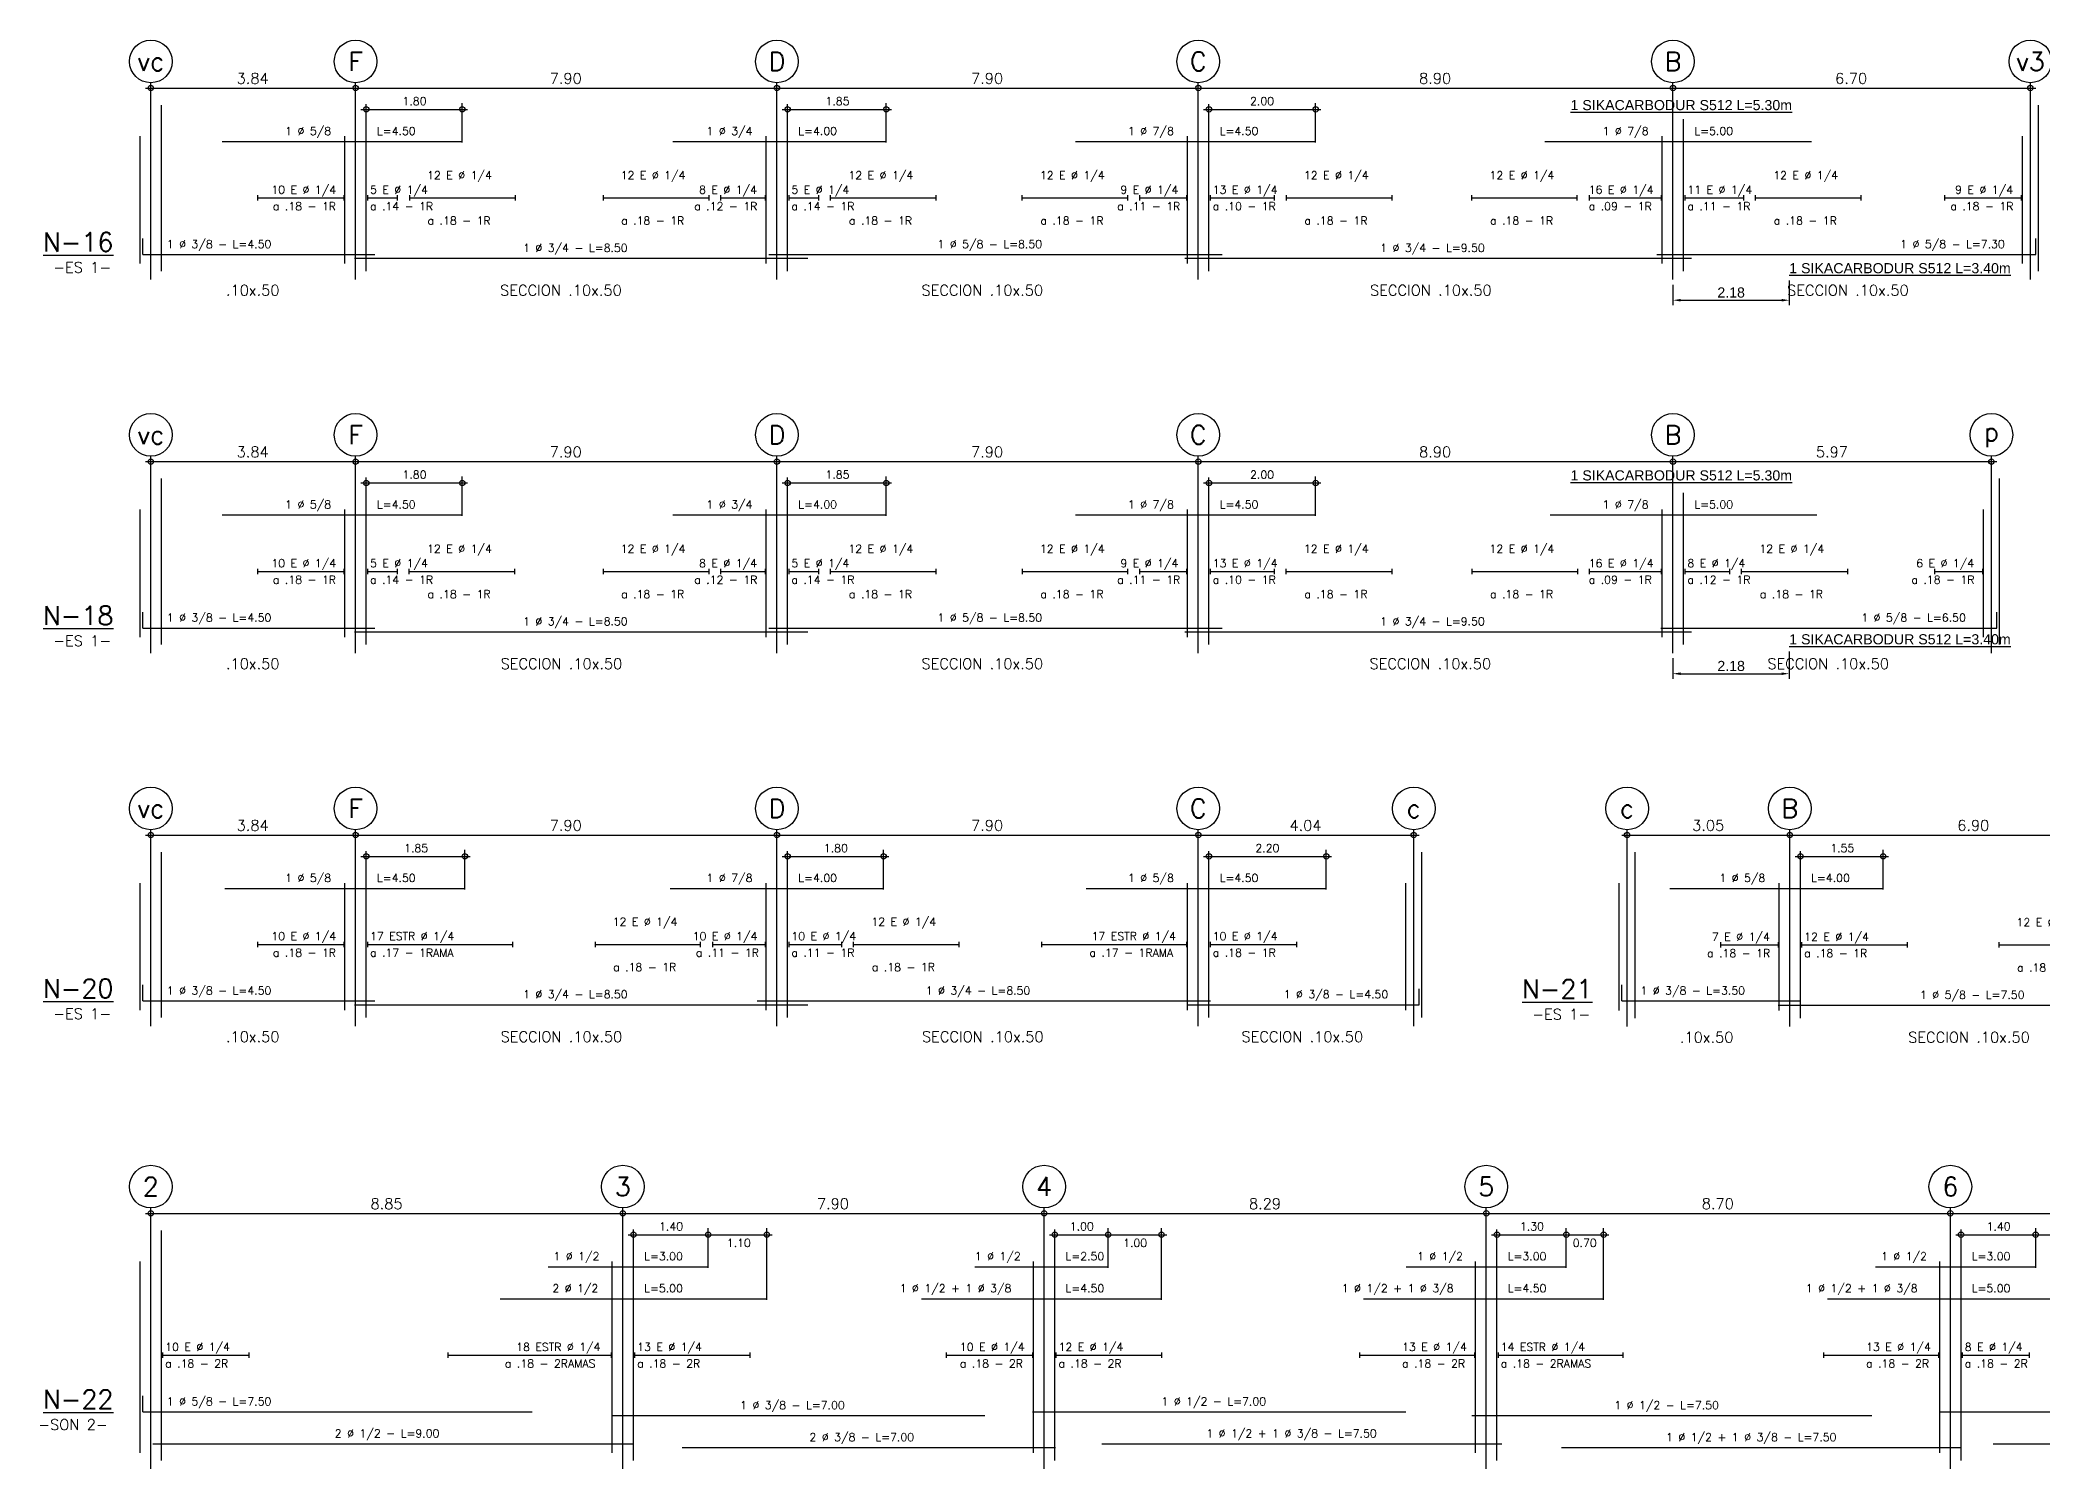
# Model space of a CAD drawing. Header units: millimetres. Extents: x 1 to 301, y -42 to 59.
# Drawn here: x 1.14 to 38.69, y -21.09 to 5.69 of the extents above; entities that cross this region are included whole.
import ezdxf
from ezdxf.enums import TextEntityAlignment as Align

# ---------------------------------------------------------------- set-up
doc = ezdxf.new("R2010")
doc.units = ezdxf.units.MM
doc.header["$LTSCALE"] = 0.0003
doc.header["$PDMODE"] = 34
doc.header["$PDSIZE"] = 0.1
for name, color, linetype in [('SIM-ACHURADOS', 8, 'Continuous'), ('SIM-COTAS', 1, 'Continuous'), ('SIM-FIBRACARB', 4, 'Continuous')]:
    doc.layers.add(name, color=color, linetype=linetype)
doc.styles.add('ARIAL EE', font='arial.ttf')
doc.styles.add('P140', font='SIMPLEX', dxfattribs={"height": 0.35})
doc.styles.add('P60', font='SIMPLEX', dxfattribs={"height": 0.16})
doc.styles.add('P80', font='SIMPLEX', dxfattribs={"height": 0.2})
doc.dimstyles.new('RE - STANDAR', dxfattribs={"dimtxt": 0.002, "dimasz": 0.0015, "dimexe": 0.001, "dimexo": 0.001, "dimgap": 0.0005, "dimtad": 1, "dimzin": 4, "dimdsep": 46, "dimtxsty": 'ARIAL EE', "dimcen": -0.001, "dimclrd": 256, "dimclre": 256, "dimclrt": 2, "dimadec": 0, "dimazin": 0, "dimtfac": 1, "dimtix": 1, "dimtofl": 0, "dimtmove": 1, "dimatfit": 0, "dimfxl": 0.0015, "dimtolj": 1, "dimtzin": 4, "dimlwd": -1, "dimlwe": -1, "dimarcsym": 0})

# ---------------------------------------------------------------- blocks, each defined once
blk = doc.blocks.new('*D21')
at = {"layer": 'SIM-COTAS', "transparency": 16777216}
for p, q in [((33.938, 1.188), (33.938, 0.724)), ((31.758, 1.11), (31.758, 0.724)), ((31.9, 0.819), (33.795, 0.819))]:
    blk.add_line(p, q, dxfattribs=at)
for points in [[(31.9, 0.843), (31.9, 0.795), (31.758, 0.819)], [(33.795, 0.843), (33.795, 0.795), (33.938, 0.819)]]:
    blk.add_solid(points, dxfattribs=at)
at = {"layer": 'SIM-COTAS', "color": 2, "transparency": 16777216, "insert": (32.848, 0.963), "char_height": 0.19, "attachment_point": 5, "style": 'ARIAL EE'}
blk.add_mtext('\\A1;2.18', dxfattribs=at)
blk = doc.blocks.new('*D20')
at = {"layer": 'SIM-COTAS', "transparency": 16777216}
for p, q in [((31.758, -5.89), (31.758, -6.276)), ((33.938, -5.767), (33.938, -6.276)), ((31.9, -6.181), (33.795, -6.181))]:
    blk.add_line(p, q, dxfattribs=at)
for points in [[(31.9, -6.157), (31.9, -6.205), (31.758, -6.181)], [(33.795, -6.157), (33.795, -6.205), (33.938, -6.181)]]:
    blk.add_solid(points, dxfattribs=at)
at = {"layer": 'SIM-COTAS', "color": 2, "transparency": 16777216, "insert": (32.848, -6.037), "char_height": 0.19, "attachment_point": 5, "style": 'ARIAL EE'}
blk.add_mtext('\\A1;2.18', dxfattribs=at)

msp = doc.modelspace()

# ---------------------------------------------------------------- linework, layer by layer
at = {"layer": 'SIM-ACHURADOS'}
for p, q in [((3.218, 1.205), (3.218, 4.895)), ((7.058, 1.205), (7.058, 4.895)), ((14.958, 1.205), (14.958, 4.895)), ((22.858, 1.205), (22.858, 4.895)), ((31.758, 1.205), (31.758, 4.895)), ((38.458, 1.205), (38.458, 4.895)), ((3.218, 4.795), (38.458, 4.795)), ((9.058, 3.775), (9.058, 4.515)), ((17.008, 3.775), (17.008, 4.515)), ((25.058, 3.775), (25.058, 4.515)), ((3.418, 1.365), (3.418, 4.475)), ((7.258, 1.365), (7.258, 4.475)), ((7.258, 4.395), (9.058, 4.395)), ((15.158, 1.365), (15.158, 4.475)), ((15.158, 4.395), (17.008, 4.395)), ((23.058, 1.365), (23.058, 4.475)), ((23.058, 4.395), (25.058, 4.395)), ((31.958, 1.365), (31.958, 4.21)), ((38.608, 1.365), (38.608, 4.475)), ((3.018, 1.505), (3.018, 3.895)), ((4.558, 3.795), (9.058, 3.795)), ((6.858, 1.505), (6.858, 3.895)), ((13.008, 3.795), (17.008, 3.795)), ((14.758, 1.505), (14.758, 3.895)), ((20.558, 3.795), (25.058, 3.795)), ((22.658, 1.505), (22.658, 3.895)), ((29.358, 3.795), (34.358, 3.795)), ((31.558, 1.505), (31.558, 3.895)), ((38.308, 1.505), (38.308, 3.895)), ((5.218, 2.785), (5.218, 2.685)), ((5.218, 2.735), (6.838, 2.735)), ((6.838, 2.785), (6.838, 2.685)), ((7.278, 2.785), (7.278, 2.685)), ((7.278, 2.735), (7.838, 2.735)), ((7.838, 2.785), (7.838, 2.685)), ((8.068, 2.785), (8.068, 2.685)), ((8.068, 2.735), (10.048, 2.735)), ((10.048, 2.785), (10.048, 2.685)), ((11.698, 2.785), (11.698, 2.685)), ((11.698, 2.735), (13.678, 2.735)), ((13.678, 2.785), (13.678, 2.685)), ((13.898, 2.785), (13.898, 2.685)), ((13.898, 2.735), (14.738, 2.735)), ((14.738, 2.785), (14.738, 2.685)), ((15.178, 2.785), (15.178, 2.685)), ((15.178, 2.735), (15.738, 2.735)), ((15.738, 2.785), (15.738, 2.685)), ((15.958, 2.785), (15.958, 2.685)), ((15.958, 2.735), (17.938, 2.735)), ((17.938, 2.785), (17.938, 2.685)), ((19.548, 2.785), (19.548, 2.685)), ((19.548, 2.735), (21.528, 2.735)), ((21.528, 2.785), (21.528, 2.685)), ((21.758, 2.785), (21.758, 2.685)), ((21.758, 2.735), (22.638, 2.735)), ((22.638, 2.785), (22.638, 2.685)), ((23.078, 2.785), (23.078, 2.685)), ((23.078, 2.735), (24.278, 2.735)), ((24.278, 2.785), (24.278, 2.685)), ((24.508, 2.785), (24.508, 2.685)), ((24.508, 2.735), (26.488, 2.735)), ((26.488, 2.785), (26.488, 2.685)), ((27.978, 2.785), (27.978, 2.685)), ((27.978, 2.735), (29.958, 2.735)), ((29.958, 2.785), (29.958, 2.685)), ((30.188, 2.785), (30.188, 2.685)), ((30.188, 2.735), (31.538, 2.735)), ((31.538, 2.785), (31.538, 2.685)), ((31.978, 2.785), (31.978, 2.685)), ((31.978, 2.735), (33.078, 2.735)), ((33.078, 2.785), (33.078, 2.685)), ((33.298, 2.785), (33.298, 2.685)), ((33.298, 2.735), (35.278, 2.735)), ((35.278, 2.785), (35.278, 2.685)), ((36.848, 2.785), (36.848, 2.685)), ((36.848, 2.735), (38.288, 2.735)), ((38.288, 2.785), (38.288, 2.685)), ((3.068, 1.675), (3.068, 1.975)), ((38.558, 1.675), (38.558, 1.975)), ((3.068, 1.675), (7.418, 1.675)), ((7.038, 1.605), (15.538, 1.605)), ((14.808, 1.675), (23.308, 1.675)), ((22.608, 1.605), (32.108, 1.605)), ((31.458, 1.675), (38.558, 1.675)), ((3.218, -5.795), (3.218, -2.105)), ((3.218, -2.205), (37.728, -2.205)), ((7.058, -5.795), (7.058, -2.105)), ((14.958, -5.795), (14.958, -2.105)), ((22.858, -5.795), (22.858, -2.105)), ((31.758, -5.795), (31.758, -2.105)), ((37.728, -5.795), (37.728, -2.105)), ((3.418, -5.635), (3.418, -2.525)), ((7.258, -5.635), (7.258, -2.525)), ((7.258, -2.605), (9.058, -2.605)), ((9.058, -3.225), (9.058, -2.485)), ((15.158, -5.635), (15.158, -2.525)), ((15.158, -2.605), (17.008, -2.605)), ((17.008, -3.225), (17.008, -2.485)), ((23.058, -5.635), (23.058, -2.525)), ((23.058, -2.605), (25.058, -2.605)), ((25.058, -3.225), (25.058, -2.485)), ((37.878, -5.635), (37.878, -2.525)), ((31.958, -5.635), (31.958, -2.793)), ((3.018, -5.495), (3.018, -3.105)), ((4.558, -3.205), (9.058, -3.205)), ((6.858, -5.495), (6.858, -3.105)), ((13.008, -3.205), (17.008, -3.205)), ((14.758, -5.495), (14.758, -3.105)), ((20.558, -3.205), (25.058, -3.205)), ((22.658, -5.495), (22.658, -3.105)), ((29.458, -3.205), (34.458, -3.205)), ((31.558, -5.495), (31.558, -3.105)), ((37.578, -5.495), (37.578, -3.105)), ((5.218, -4.215), (5.218, -4.315)), ((5.218, -4.265), (6.838, -4.265)), ((6.838, -4.215), (6.838, -4.315)), ((7.278, -4.215), (7.278, -4.315)), ((7.278, -4.265), (7.838, -4.265)), ((7.838, -4.215), (7.838, -4.315)), ((8.058, -4.215), (8.058, -4.315)), ((8.058, -4.265), (10.038, -4.265)), ((10.038, -4.215), (10.038, -4.315)), ((11.698, -4.215), (11.698, -4.315)), ((11.698, -4.265), (13.678, -4.265)), ((13.678, -4.215), (13.678, -4.315)), ((13.898, -4.215), (13.898, -4.315)), ((13.898, -4.265), (14.738, -4.265)), ((14.738, -4.215), (14.738, -4.315)), ((15.178, -4.215), (15.178, -4.315)), ((15.178, -4.265), (15.738, -4.265)), ((15.738, -4.215), (15.738, -4.315)), ((15.958, -4.215), (15.958, -4.315)), ((15.958, -4.265), (17.938, -4.265)), ((17.938, -4.215), (17.938, -4.315)), ((19.558, -4.215), (19.558, -4.315)), ((19.558, -4.265), (21.528, -4.265)), ((21.528, -4.215), (21.528, -4.315)), ((21.758, -4.215), (21.758, -4.315)), ((21.758, -4.265), (22.638, -4.265)), ((22.638, -4.215), (22.638, -4.315)), ((23.078, -4.215), (23.078, -4.315)), ((23.078, -4.265), (24.278, -4.265)), ((24.278, -4.215), (24.278, -4.315)), ((24.498, -4.215), (24.498, -4.315)), ((24.498, -4.265), (26.488, -4.265)), ((26.488, -4.215), (26.488, -4.315)), ((27.988, -4.215), (27.988, -4.315)), ((27.988, -4.265), (29.968, -4.265)), ((29.968, -4.215), (29.968, -4.315)), ((30.188, -4.215), (30.188, -4.315)), ((30.188, -4.265), (31.538, -4.265)), ((31.538, -4.215), (31.538, -4.315)), ((31.978, -4.215), (31.978, -4.315)), ((31.978, -4.265), (32.818, -4.265)), ((32.818, -4.215), (32.818, -4.315)), ((33.038, -4.215), (33.038, -4.315)), ((33.038, -4.265), (35.028, -4.265)), ((35.028, -4.215), (35.028, -4.315)), ((36.658, -4.215), (36.658, -4.315)), ((36.658, -4.265), (37.558, -4.265)), ((37.558, -4.215), (37.558, -4.315)), ((3.068, -5.325), (3.068, -5.025)), ((37.828, -5.325), (37.828, -5.025)), ((3.068, -5.325), (7.418, -5.325)), ((7.038, -5.395), (15.538, -5.395)), ((14.808, -5.325), (23.308, -5.325)), ((22.608, -5.395), (32.108, -5.395)), ((31.528, -5.325), (37.828, -5.325)), ((3.218, -12.785), (3.218, -9.105)), ((3.218, -9.205), (26.898, -9.205)), ((7.058, -12.785), (7.058, -9.105)), ((14.958, -12.785), (14.958, -9.105)), ((22.858, -12.785), (22.858, -9.105)), ((26.898, -12.785), (26.898, -9.105)), ((30.898, -12.795), (30.898, -9.105)), ((30.898, -9.205), (47.948, -9.205)), ((33.948, -12.795), (33.948, -9.105)), ((3.418, -12.625), (3.418, -9.525)), ((7.258, -12.625), (7.258, -9.525)), ((7.258, -9.605), (9.108, -9.605)), ((9.108, -10.225), (9.108, -9.485)), ((15.158, -12.625), (15.158, -9.525)), ((15.158, -9.605), (16.958, -9.605)), ((16.958, -10.225), (16.958, -9.485)), ((23.058, -12.625), (23.058, -9.525)), ((23.058, -9.605), (25.258, -9.605)), ((25.258, -10.225), (25.258, -9.485)), ((27.048, -12.625), (27.048, -9.525)), ((31.048, -12.635), (31.048, -9.525)), ((34.148, -12.635), (34.148, -9.525)), ((34.148, -9.605), (35.698, -9.605)), ((35.698, -10.225), (35.698, -9.485)), ((3.018, -12.485), (3.018, -10.105)), ((6.858, -12.485), (6.858, -10.105)), ((14.758, -12.485), (14.758, -10.105)), ((22.658, -12.485), (22.658, -10.105)), ((26.748, -12.485), (26.748, -10.105)), ((30.748, -12.495), (30.748, -10.105)), ((33.748, -12.495), (33.748, -10.105)), ((4.608, -10.205), (9.108, -10.205)), ((12.958, -10.205), (16.958, -10.205)), ((20.758, -10.205), (25.258, -10.205)), ((31.698, -10.205), (35.698, -10.205)), ((5.218, -11.205), (5.218, -11.305)), ((5.218, -11.255), (6.838, -11.255)), ((6.838, -11.205), (6.838, -11.305)), ((7.278, -11.205), (7.278, -11.305)), ((7.278, -11.255), (9.998, -11.255)), ((9.998, -11.205), (9.998, -11.305)), ((11.548, -11.205), (11.548, -11.305)), ((11.548, -11.255), (13.518, -11.255)), ((13.518, -11.205), (13.518, -11.305)), ((13.748, -11.205), (13.748, -11.305)), ((13.748, -11.255), (14.738, -11.255)), ((14.738, -11.205), (14.738, -11.305)), ((15.178, -11.205), (15.178, -11.305)), ((15.178, -11.255), (16.168, -11.255)), ((16.168, -11.205), (16.168, -11.305)), ((16.388, -11.205), (16.388, -11.305)), ((16.388, -11.255), (18.368, -11.255)), ((18.368, -11.205), (18.368, -11.305)), ((19.918, -11.205), (19.918, -11.305)), ((19.918, -11.255), (22.638, -11.255)), ((22.638, -11.205), (22.638, -11.305)), ((23.078, -11.205), (23.078, -11.305)), ((23.078, -11.255), (24.698, -11.255)), ((24.698, -11.205), (24.698, -11.305)), ((32.648, -11.215), (32.648, -11.315)), ((32.648, -11.265), (33.728, -11.265)), ((33.728, -11.215), (33.728, -11.315)), ((34.168, -11.215), (34.168, -11.315)), ((34.168, -11.265), (36.148, -11.265)), ((36.148, -11.215), (36.148, -11.315)), ((37.868, -11.215), (37.868, -11.315)), ((37.868, -11.265), (39.848, -11.265)), ((3.068, -12.315), (3.068, -12.015)), ((30.798, -12.315), (30.798, -12.015)), ((3.068, -12.315), (7.418, -12.315)), ((7.038, -12.385), (15.538, -12.385)), ((14.588, -12.315), (23.088, -12.315)), ((22.648, -12.385), (26.998, -12.385)), ((26.998, -12.385), (26.998, -12.085)), ((30.798, -12.315), (34.148, -12.315)), ((33.728, -12.395), (41.228, -12.395)), ((3.218, -21.085), (3.218, -16.195)), ((3.218, -16.295), (57.358, -16.295)), ((12.068, -21.085), (12.068, -16.195)), ((19.968, -21.085), (19.968, -16.195)), ((28.258, -21.085), (28.258, -16.195)), ((36.958, -21.085), (36.958, -16.195)), ((3.418, -20.925), (3.418, -16.615)), ((12.268, -20.925), (12.268, -16.615)), ((12.268, -16.695), (13.668, -16.695)), ((13.668, -17.315), (13.668, -16.575)), ((13.668, -16.695), (14.768, -16.695)), ((14.768, -17.915), (14.768, -16.575)), ((20.168, -20.925), (20.168, -16.615)), ((20.168, -16.695), (21.168, -16.695)), ((21.168, -17.315), (21.168, -16.575)), ((21.168, -16.695), (22.168, -16.695)), ((22.168, -17.915), (22.168, -16.575)), ((28.458, -20.925), (28.458, -16.615)), ((28.458, -16.695), (29.758, -16.695)), ((29.758, -17.315), (29.758, -16.575)), ((29.758, -16.695), (30.458, -16.695)), ((30.458, -17.915), (30.458, -16.575)), ((37.158, -20.925), (37.158, -16.615)), ((37.158, -16.695), (38.558, -16.695)), ((38.558, -17.315), (38.558, -16.575)), ((38.558, -16.695), (39.658, -16.695)), ((3.018, -20.785), (3.018, -17.195)), ((11.868, -20.785), (11.868, -17.195)), ((19.768, -20.785), (19.768, -17.195)), ((28.058, -20.785), (28.058, -17.195)), ((36.758, -20.785), (36.758, -17.195)), ((10.668, -17.295), (13.668, -17.295)), ((18.668, -17.295), (21.168, -17.295)), ((26.758, -17.295), (29.758, -17.295)), ((35.558, -17.295), (38.558, -17.295)), ((9.768, -17.895), (14.768, -17.895)), ((17.668, -17.895), (22.168, -17.895)), ((25.958, -17.895), (30.458, -17.895)), ((34.658, -17.895), (39.658, -17.895)), ((3.438, -18.905), (3.438, -19.005)), ((3.438, -18.955), (5.058, -18.955)), ((5.058, -18.905), (5.058, -19.005)), ((8.788, -18.905), (8.788, -19.005)), ((8.788, -18.955), (11.848, -18.955)), ((11.848, -18.905), (11.848, -19.005)), ((12.288, -18.905), (12.288, -19.005)), ((12.288, -18.955), (14.448, -18.955)), ((14.448, -18.905), (14.448, -19.005)), ((18.128, -18.905), (18.128, -19.005)), ((18.128, -18.955), (19.748, -18.955)), ((19.748, -18.905), (19.748, -19.005)), ((20.188, -18.905), (20.188, -19.005)), ((20.188, -18.955), (22.168, -18.955)), ((22.168, -18.905), (22.168, -19.005)), ((25.878, -18.905), (25.878, -19.005)), ((25.878, -18.955), (28.038, -18.955)), ((28.038, -18.905), (28.038, -19.005)), ((28.478, -18.905), (28.478, -19.005)), ((28.478, -18.955), (30.818, -18.955)), ((30.818, -18.905), (30.818, -19.005)), ((34.578, -18.905), (34.578, -19.005)), ((34.578, -18.955), (36.738, -18.955)), ((36.738, -18.905), (36.738, -19.005)), ((37.178, -18.905), (37.178, -19.005)), ((37.178, -18.955), (38.438, -18.955)), ((38.438, -18.905), (38.438, -19.005)), ((3.068, -20.015), (3.068, -19.715)), ((3.068, -20.015), (10.368, -20.015)), ((11.858, -20.085), (18.858, -20.085)), ((19.748, -20.015), (26.748, -20.015)), ((27.988, -20.085), (35.488, -20.085)), ((36.758, -20.015), (42.758, -20.015)), ((3.258, -20.615), (12.258, -20.615)), ((21.048, -20.615), (28.548, -20.615)), ((37.758, -20.615), (43.758, -20.615)), ((13.178, -20.685), (20.178, -20.685)), ((29.668, -20.685), (37.168, -20.685))]:
    msp.add_line(p, q, dxfattribs=at)
for centre in [(3.218, 5.295), (7.058, 5.295), (14.958, 5.295), (22.858, 5.295), (31.758, 5.295), (38.458, 5.295), (3.218, -1.705), (7.058, -1.705), (14.958, -1.705), (22.858, -1.705), (31.758, -1.705), (37.728, -1.705), (3.218, -8.705), (7.058, -8.705), (14.958, -8.705), (22.858, -8.705), (26.898, -8.705), (30.898, -8.705), (33.948, -8.705), (3.218, -15.795), (12.068, -15.795), (19.968, -15.795), (28.258, -15.795), (36.958, -15.795)]:
    msp.add_circle(centre, 0.4, dxfattribs=at)
for p in [(3.218, 4.795), (7.058, 4.795), (14.958, 4.795), (22.858, 4.795), (31.758, 4.795), (38.458, 4.795), (7.258, 4.395), (9.058, 4.395), (15.158, 4.395), (17.008, 4.395), (23.058, 4.395), (25.058, 4.395), (3.218, -2.205), (7.058, -2.205), (14.958, -2.205), (22.858, -2.205), (31.758, -2.205), (37.728, -2.205), (7.258, -2.605), (9.058, -2.605), (15.158, -2.605), (17.008, -2.605), (23.058, -2.605), (25.058, -2.605), (3.218, -9.205), (7.058, -9.205), (14.958, -9.205), (22.858, -9.205), (26.898, -9.205), (30.898, -9.205), (33.948, -9.205), (7.258, -9.605), (9.108, -9.605), (15.158, -9.605), (16.958, -9.605), (23.058, -9.605), (25.258, -9.605), (34.148, -9.605), (35.698, -9.605), (3.218, -16.295), (12.068, -16.295), (19.968, -16.295), (28.258, -16.295), (36.958, -16.295), (12.268, -16.695), (13.668, -16.695), (14.768, -16.695), (20.168, -16.695), (21.168, -16.695), (22.168, -16.695), (28.458, -16.695), (29.758, -16.695), (30.458, -16.695), (37.158, -16.695), (38.558, -16.695)]:
    msp.add_point(p, dxfattribs=at)

# ---------------------------------------------------------------- texts
at = {"layer": 'SIM-ACHURADOS', "style": 'P140'}
for s, p in [('vc', (3.218, 5.295)), ('F', (7.058, 5.295)), ('D', (14.958, 5.295)), ('C', (22.858, 5.295)), ('B', (31.758, 5.295)), ('v3', (38.458, 5.295)), ('vc', (3.218, -1.705)), ('F', (7.058, -1.705)), ('D', (14.958, -1.705)), ('C', (22.858, -1.705)), ('B', (31.758, -1.705)), ('p', (37.728, -1.705)), ('F', (7.058, -8.705)), ('D', (14.958, -8.705)), ('C', (22.858, -8.705)), ('B', (33.948, -8.705)), ('vc', (3.218, -8.705)), ('c', (26.898, -8.705)), ('c', (30.898, -8.705)), ('2', (3.218, -15.795)), ('3', (12.068, -15.795)), ('4', (19.968, -15.795)), ('5', (28.258, -15.795)), ('6', (36.958, -15.795))]:
    msp.add_text(s, height=0.35, dxfattribs=at).set_placement(p, align=Align.MIDDLE)
at = {"layer": 'SIM-ACHURADOS'}
for s, height, style, p in [('3.84', 0.2, 'P80', (4.828, 4.875)), ('7.90', 0.2, 'P80', (10.698, 4.875)), ('7.90', 0.2, 'P80', (18.598, 4.875)), ('8.90', 0.2, 'P80', (26.998, 4.875)), ('6.70', 0.2, 'P80', (34.798, 4.875)), ('1.80', 0.15, 'P60', (7.938, 4.475)), ('1.85', 0.15, 'P60', (15.868, 4.475)), ('2.00', 0.15, 'P60', (23.828, 4.475)), ('1 %%c 5/8', 0.15, 'P60', (5.738, 3.915)), ('L=4.50', 0.15, 'P60', (7.458, 3.915)), ('1 %%c 3/4', 0.15, 'P60', (13.638, 3.915)), ('L=4.00', 0.15, 'P60', (15.358, 3.915)), ('1 %%c 7/8', 0.15, 'P60', (21.538, 3.915)), ('L=4.50', 0.15, 'P60', (23.258, 3.915)), ('1 %%c 7/8', 0.15, 'P60', (30.438, 3.915)), ('L=5.00', 0.15, 'P60', (32.158, 3.915)), ('12 E %%c 1/4', 0.15, 'P60', (8.398, 3.085)), ('12 E %%c 1/4', 0.15, 'P60', (12.028, 3.085)), ('12 E %%c 1/4', 0.15, 'P60', (16.298, 3.085)), ('12 E %%c 1/4', 0.15, 'P60', (19.888, 3.085)), ('12 E %%c 1/4', 0.15, 'P60', (24.838, 3.085)), ('12 E %%c 1/4', 0.15, 'P60', (28.318, 3.085)), ('12 E %%c 1/4', 0.15, 'P60', (33.638, 3.085)), ('10 E %%c 1/4', 0.15, 'P60', (5.478, 2.815)), ('a .18 - 1R', 0.15, 'P60', (5.508, 2.505)), ('5 E %%c 1/4', 0.15, 'P60', (7.328, 2.815)), ('a .14 - 1R', 0.15, 'P60', (7.328, 2.505)), ('a .12 - 1R', 0.15, 'P60', (13.408, 2.505)), ('8 E %%c 1/4', 0.15, 'P60', (13.498, 2.815)), ('5 E %%c 1/4', 0.15, 'P60', (15.228, 2.815)), ('a .14 - 1R', 0.15, 'P60', (15.228, 2.505)), ('a .11 - 1R', 0.15, 'P60', (21.338, 2.505)), ('9 E %%c 1/4', 0.15, 'P60', (21.398, 2.815)), ('a .10 - 1R', 0.15, 'P60', (23.128, 2.505)), ('13 E %%c 1/4', 0.15, 'P60', (23.128, 2.815)), ('a .09 - 1R', 0.15, 'P60', (30.178, 2.505)), ('16 E %%c 1/4', 0.15, 'P60', (30.178, 2.815)), ('a .11 - 1R', 0.15, 'P60', (32.028, 2.505)), ('11 E %%c 1/4', 0.15, 'P60', (32.028, 2.815)), ('a .18 - 1R', 0.15, 'P60', (36.958, 2.505)), ('9 E %%c 1/4', 0.15, 'P60', (37.048, 2.815)), ('a .18 - 1R', 0.15, 'P60', (8.408, 2.235)), ('a .18 - 1R', 0.15, 'P60', (12.038, 2.235)), ('a .18 - 1R', 0.15, 'P60', (16.308, 2.235)), ('a .18 - 1R', 0.15, 'P60', (19.898, 2.235)), ('a .18 - 1R', 0.15, 'P60', (24.848, 2.235)), ('a .18 - 1R', 0.15, 'P60', (28.328, 2.235)), ('a .18 - 1R', 0.15, 'P60', (33.648, 2.235)), ('1 %%c 3/8 - L=4.50', 0.15, 'P60', (3.518, 1.795)), ('1 %%c 3/4 - L=8.50', 0.15, 'P60', (10.198, 1.725)), ('1 %%c 5/8 - L=8.50', 0.15, 'P60', (17.968, 1.795)), ('1 %%c 3/4 - L=9.50', 0.15, 'P60', (26.268, 1.725)), ('1 %%c 5/8 - L=7.30', 0.15, 'P60', (36.018, 1.795)), ('-ES 1-', 0.2, 'P80', (1.388, 1.335)), ('.10x.50', 0.2, 'P80', (4.628, 0.905)), ('SECCION .10x.50', 0.2, 'P80', (9.768, 0.905)), ('SECCION .10x.50', 0.2, 'P80', (17.668, 0.905)), ('SECCION .10x.50', 0.2, 'P80', (26.078, 0.905)), ('SECCION .10x.50', 0.2, 'P80', (33.898, 0.905)), ('3.84', 0.2, 'P80', (4.828, -2.125)), ('7.90', 0.2, 'P80', (10.698, -2.125)), ('7.90', 0.2, 'P80', (18.598, -2.125)), ('8.90', 0.2, 'P80', (26.998, -2.125)), ('5.97', 0.2, 'P80', (34.438, -2.125)), ('1.80', 0.15, 'P60', (7.938, -2.525)), ('1.85', 0.15, 'P60', (15.868, -2.525)), ('2.00', 0.15, 'P60', (23.828, -2.525)), ('1 %%c 5/8', 0.15, 'P60', (5.738, -3.085)), ('L=4.50', 0.15, 'P60', (7.458, -3.085)), ('1 %%c 3/4', 0.15, 'P60', (13.638, -3.085)), ('L=4.00', 0.15, 'P60', (15.358, -3.085)), ('1 %%c 7/8', 0.15, 'P60', (21.538, -3.085)), ('L=4.50', 0.15, 'P60', (23.258, -3.085)), ('1 %%c 7/8', 0.15, 'P60', (30.438, -3.085)), ('L=5.00', 0.15, 'P60', (32.158, -3.085)), ('12 E %%c 1/4', 0.15, 'P60', (8.398, -3.915)), ('12 E %%c 1/4', 0.15, 'P60', (12.028, -3.915)), ('12 E %%c 1/4', 0.15, 'P60', (16.298, -3.915)), ('12 E %%c 1/4', 0.15, 'P60', (19.888, -3.915)), ('12 E %%c 1/4', 0.15, 'P60', (24.838, -3.915)), ('12 E %%c 1/4', 0.15, 'P60', (28.318, -3.915)), ('12 E %%c 1/4', 0.15, 'P60', (33.378, -3.915)), ('10 E %%c 1/4', 0.15, 'P60', (5.478, -4.185)), ('5 E %%c 1/4', 0.15, 'P60', (7.328, -4.185)), ('8 E %%c 1/4', 0.15, 'P60', (13.498, -4.185)), ('5 E %%c 1/4', 0.15, 'P60', (15.228, -4.185)), ('9 E %%c 1/4', 0.15, 'P60', (21.398, -4.185)), ('13 E %%c 1/4', 0.15, 'P60', (23.128, -4.185)), ('16 E %%c 1/4', 0.15, 'P60', (30.178, -4.185)), ('8 E %%c 1/4', 0.15, 'P60', (32.028, -4.185)), ('6 E %%c 1/4', 0.15, 'P60', (36.318, -4.185)), ('a .18 - 1R', 0.15, 'P60', (5.508, -4.495)), ('a .14 - 1R', 0.15, 'P60', (7.328, -4.495)), ('a .12 - 1R', 0.15, 'P60', (13.408, -4.495)), ('a .14 - 1R', 0.15, 'P60', (15.228, -4.495)), ('a .11 - 1R', 0.15, 'P60', (21.338, -4.495)), ('a .10 - 1R', 0.15, 'P60', (23.128, -4.495)), ('a .09 - 1R', 0.15, 'P60', (30.178, -4.495)), ('a .12 - 1R', 0.15, 'P60', (32.028, -4.495)), ('a .18 - 1R', 0.15, 'P60', (36.228, -4.495)), ('a .18 - 1R', 0.15, 'P60', (8.408, -4.765)), ('a .18 - 1R', 0.15, 'P60', (12.038, -4.765)), ('a .18 - 1R', 0.15, 'P60', (16.308, -4.765)), ('a .18 - 1R', 0.15, 'P60', (19.898, -4.765)), ('a .18 - 1R', 0.15, 'P60', (24.848, -4.765)), ('a .18 - 1R', 0.15, 'P60', (28.328, -4.765)), ('a .18 - 1R', 0.15, 'P60', (33.388, -4.765)), ('1 %%c 3/8 - L=4.50', 0.15, 'P60', (3.518, -5.205)), ('1 %%c 3/4 - L=8.50', 0.15, 'P60', (10.198, -5.275)), ('1 %%c 5/8 - L=8.50', 0.15, 'P60', (17.968, -5.205)), ('1 %%c 3/4 - L=9.50', 0.15, 'P60', (26.268, -5.275)), ('1 %%c 5/8 - L=6.50', 0.15, 'P60', (35.288, -5.205)), ('-ES 1-', 0.2, 'P80', (1.388, -5.665)), ('.10x.50', 0.2, 'P80', (4.628, -6.095)), ('SECCION .10x.50', 0.2, 'P80', (9.778, -6.095)), ('SECCION .10x.50', 0.2, 'P80', (17.668, -6.095)), ('SECCION .10x.50', 0.2, 'P80', (26.068, -6.095)), ('SECCION .10x.50', 0.2, 'P80', (33.528, -6.095)), ('3.84', 0.2, 'P80', (4.828, -9.125)), ('7.90', 0.2, 'P80', (10.698, -9.125)), ('7.90', 0.2, 'P80', (18.598, -9.125)), ('4.04', 0.2, 'P80', (24.568, -9.125)), ('3.05', 0.2, 'P80', (32.118, -9.125)), ('6.90', 0.2, 'P80', (37.088, -9.125)), ('1.85', 0.15, 'P60', (7.968, -9.525)), ('1.80', 0.15, 'P60', (15.838, -9.525)), ('2.20', 0.15, 'P60', (23.928, -9.525)), ('1.55', 0.15, 'P60', (34.708, -9.525)), ('1 %%c 5/8', 0.15, 'P60', (5.738, -10.085)), ('L=4.50', 0.15, 'P60', (7.458, -10.085)), ('1 %%c 7/8', 0.15, 'P60', (13.638, -10.085)), ('L=4.00', 0.15, 'P60', (15.358, -10.085)), ('1 %%c 5/8', 0.15, 'P60', (21.538, -10.085)), ('L=4.50', 0.15, 'P60', (23.258, -10.085)), ('1 %%c 5/8', 0.15, 'P60', (32.628, -10.085)), ('L=4.00', 0.15, 'P60', (34.348, -10.085)), ('12 E %%c 1/4', 0.15, 'P60', (11.878, -10.905)), ('12 E %%c 1/4', 0.15, 'P60', (16.728, -10.905)), ('12 E %%c 1/4', 0.15, 'P60', (38.198, -10.915)), ('10 E %%c 1/4', 0.15, 'P60', (5.478, -11.175)), ('17 ESTR %%c 1/4', 0.15, 'P60', (7.328, -11.175)), ('10 E %%c 1/4', 0.15, 'P60', (13.378, -11.175)), ('10 E %%c 1/4', 0.15, 'P60', (15.228, -11.175)), ('17 ESTR %%c 1/4', 0.15, 'P60', (20.858, -11.175)), ('10 E %%c 1/4', 0.15, 'P60', (23.128, -11.175)), ('7 E %%c 1/4', 0.15, 'P60', (32.488, -11.185)), ('12 E %%c 1/4', 0.15, 'P60', (34.218, -11.185)), ('a .18 - 1R', 0.15, 'P60', (5.508, -11.485)), ('a .17 - 1RAMA', 0.15, 'P60', (7.328, -11.485)), ('a .18 - 1R', 0.15, 'P60', (11.888, -11.755)), ('a .11 - 1R', 0.15, 'P60', (13.438, -11.485)), ('a .11 - 1R', 0.15, 'P60', (15.228, -11.485)), ('a .18 - 1R', 0.15, 'P60', (16.738, -11.755)), ('a .17 - 1RAMA', 0.15, 'P60', (20.818, -11.485)), ('a .18 - 1R', 0.15, 'P60', (23.128, -11.485)), ('a .18 - 1R', 0.15, 'P60', (32.398, -11.495)), ('a .18 - 1R', 0.15, 'P60', (34.218, -11.495)), ('a .18 - 1R', 0.15, 'P60', (38.208, -11.765)), ('1 %%c 3/8 - L=4.50', 0.15, 'P60', (3.518, -12.195)), ('1 %%c 3/4 - L=8.50', 0.15, 'P60', (10.198, -12.265)), ('1 %%c 3/4 - L=8.50', 0.15, 'P60', (17.748, -12.195)), ('1 %%c 3/8 - L=4.50', 0.15, 'P60', (24.458, -12.265)), ('1 %%c 3/8 - L=3.50', 0.15, 'P60', (31.148, -12.195)), ('1 %%c 5/8 - L=7.50', 0.15, 'P60', (36.388, -12.275)), ('-ES 1-', 0.2, 'P80', (1.388, -12.655)), ('-ES 1-', 0.2, 'P80', (29.118, -12.665)), ('.10x.50', 0.2, 'P80', (4.628, -13.085)), ('SECCION .10x.50', 0.2, 'P80', (9.778, -13.085)), ('SECCION .10x.50', 0.2, 'P80', (17.678, -13.085)), ('SECCION .10x.50', 0.2, 'P80', (23.668, -13.085)), ('.10x.50', 0.2, 'P80', (31.888, -13.095)), ('SECCION .10x.50', 0.2, 'P80', (36.168, -13.095)), ('8.85', 0.2, 'P80', (7.338, -16.215)), ('7.90', 0.2, 'P80', (15.708, -16.215)), ('8.29', 0.2, 'P80', (23.808, -16.215)), ('8.70', 0.2, 'P80', (32.298, -16.215)), ('1.40', 0.15, 'P60', (12.748, -16.615)), ('1.00', 0.15, 'P60', (20.448, -16.615)), ('1.30', 0.15, 'P60', (28.888, -16.615)), ('1.40', 0.15, 'P60', (37.638, -16.615)), ('1.10', 0.15, 'P60', (14.018, -16.925)), ('1.00', 0.15, 'P60', (21.448, -16.925)), ('0.70', 0.15, 'P60', (29.878, -16.925)), ('1 %%c 1/2', 0.15, 'P60', (10.768, -17.175)), ('L=3.00', 0.15, 'P60', (12.468, -17.175)), ('1 %%c 1/2', 0.15, 'P60', (18.668, -17.175)), ('L=2.50', 0.15, 'P60', (20.368, -17.175)), ('1 %%c 1/2', 0.15, 'P60', (26.958, -17.175)), ('L=3.00', 0.15, 'P60', (28.658, -17.175)), ('1 %%c 1/2', 0.15, 'P60', (35.658, -17.175)), ('L=3.00', 0.15, 'P60', (37.358, -17.175)), ('2 %%c 1/2', 0.15, 'P60', (10.748, -17.775)), ('L=5.00', 0.15, 'P60', (12.468, -17.775)), ('1 %%c 1/2 + 1 %%c 3/8', 0.15, 'P60', (17.258, -17.775)), ('L=4.50', 0.15, 'P60', (20.368, -17.775)), ('1 %%c 1/2 + 1 %%c 3/8', 0.15, 'P60', (25.548, -17.775)), ('L=4.50', 0.15, 'P60', (28.658, -17.775)), ('1 %%c 1/2 + 1 %%c 3/8', 0.15, 'P60', (34.248, -17.775)), ('L=5.00', 0.15, 'P60', (37.358, -17.775)), ('10 E %%c 1/4', 0.15, 'P60', (3.488, -18.875)), ('18 ESTR %%c 1/4', 0.15, 'P60', (10.068, -18.875)), ('13 E %%c 1/4', 0.15, 'P60', (12.338, -18.875)), ('10 E %%c 1/4', 0.15, 'P60', (18.388, -18.875)), ('12 E %%c 1/4', 0.15, 'P60', (20.238, -18.875)), ('13 E %%c 1/4', 0.15, 'P60', (26.678, -18.875)), ('14 ESTR %%c 1/4', 0.15, 'P60', (28.528, -18.875)), ('13 E %%c 1/4', 0.15, 'P60', (35.378, -18.875)), ('8 E %%c 1/4', 0.15, 'P60', (37.228, -18.875)), ('a .18 - 2R', 0.15, 'P60', (3.488, -19.185)), ('a .18 - 2RAMAS', 0.15, 'P60', (9.858, -19.185)), ('a .18 - 2R', 0.15, 'P60', (12.338, -19.185)), ('a .18 - 2R', 0.15, 'P60', (18.388, -19.185)), ('a .18 - 2R', 0.15, 'P60', (20.238, -19.185)), ('a .18 - 2R', 0.15, 'P60', (26.678, -19.185)), ('a .18 - 2RAMAS', 0.15, 'P60', (28.528, -19.185)), ('a .18 - 2R', 0.15, 'P60', (35.378, -19.185)), ('a .18 - 2R', 0.15, 'P60', (37.228, -19.185)), ('1 %%c 5/8 - L=7.50', 0.15, 'P60', (3.518, -19.895)), ('1 %%c 3/8 - L=7.00', 0.15, 'P60', (14.268, -19.965)), ('1 %%c 1/2 - L=7.00', 0.15, 'P60', (22.168, -19.895)), ('1 %%c 1/2 - L=7.50', 0.15, 'P60', (30.658, -19.965)), ('-SON 2-', 0.2, 'P80', (1.108, -20.355)), ('2 %%c 1/2 - L=9.00', 0.15, 'P60', (6.668, -20.495)), ('2 %%c 3/8 - L=7.00', 0.15, 'P60', (15.568, -20.565)), ('1 %%c 1/2 + 1 %%c 3/8 - L=7.50', 0.15, 'P60', (23.008, -20.495)), ('1 %%c 1/2 + 1 %%c 3/8 - L=7.50', 0.15, 'P60', (31.628, -20.565))]:
    msp.add_text(s, height=height, dxfattribs=dict(at, style=style)).set_placement(p)
at = {"layer": 'SIM-ACHURADOS', "style": 'P140'}
for s, p in [('%%UN-16', (2.518, 1.735)), ('%%UN-18', (2.518, -5.265)), ('%%UN-20', (2.518, -12.255)), ('%%UN-21', (30.248, -12.265)), ('%%UN-22', (2.518, -19.955))]:
    msp.add_text(s, height=0.35, dxfattribs=at).set_placement(p, align=Align.RIGHT)
at = {"layer": 'SIM-FIBRACARB', "char_height": 0.19, "attachment_point": 1, "style": 'ARIAL EE'}
for s, width, insert in [('{\\L1 SIKACARBODUR S512 L=5.30m}', 4.21086, (29.837, 4.571)), ('{\\L1 SIKACARBODUR S512 L=3.40m}', 4.12812, (33.938, 1.514)), ('{\\L1 SIKACARBODUR S512 L=5.30m}', 4.36356, (29.837, -2.369)), ('{\\L1 SIKACARBODUR S512 L=3.40m}', 4.39264, (33.938, -5.441))]:
    msp.add_mtext_dynamic_manual_height_columns(s, width=width, gutter_width=0.00475, heights=[0], dxfattribs=dict(at, insert=insert))

# ---------------------------------------------------------------- dimensions: what is measured, and where the dimension line sits
at = {"layer": 'SIM-COTAS'}
for base, p1, p2, picture, middle in [((33.938, 0.819), (31.758, 1.205), (33.938, 1.283), '*D21', (32.848, 0.963)), ((33.938, -6.181), (31.758, -5.795), (33.938, -5.672), '*D20', (32.848, -6.037))]:
    dim = msp.add_linear_dim(base=base, p1=p1, p2=p2, dimstyle='RE - STANDAR', dxfattribs=at)
    dim.commit()
    dim.dimension.update_dxf_attribs({"geometry": picture, "text_midpoint": middle})

doc.saveas('drawing.dxf')
